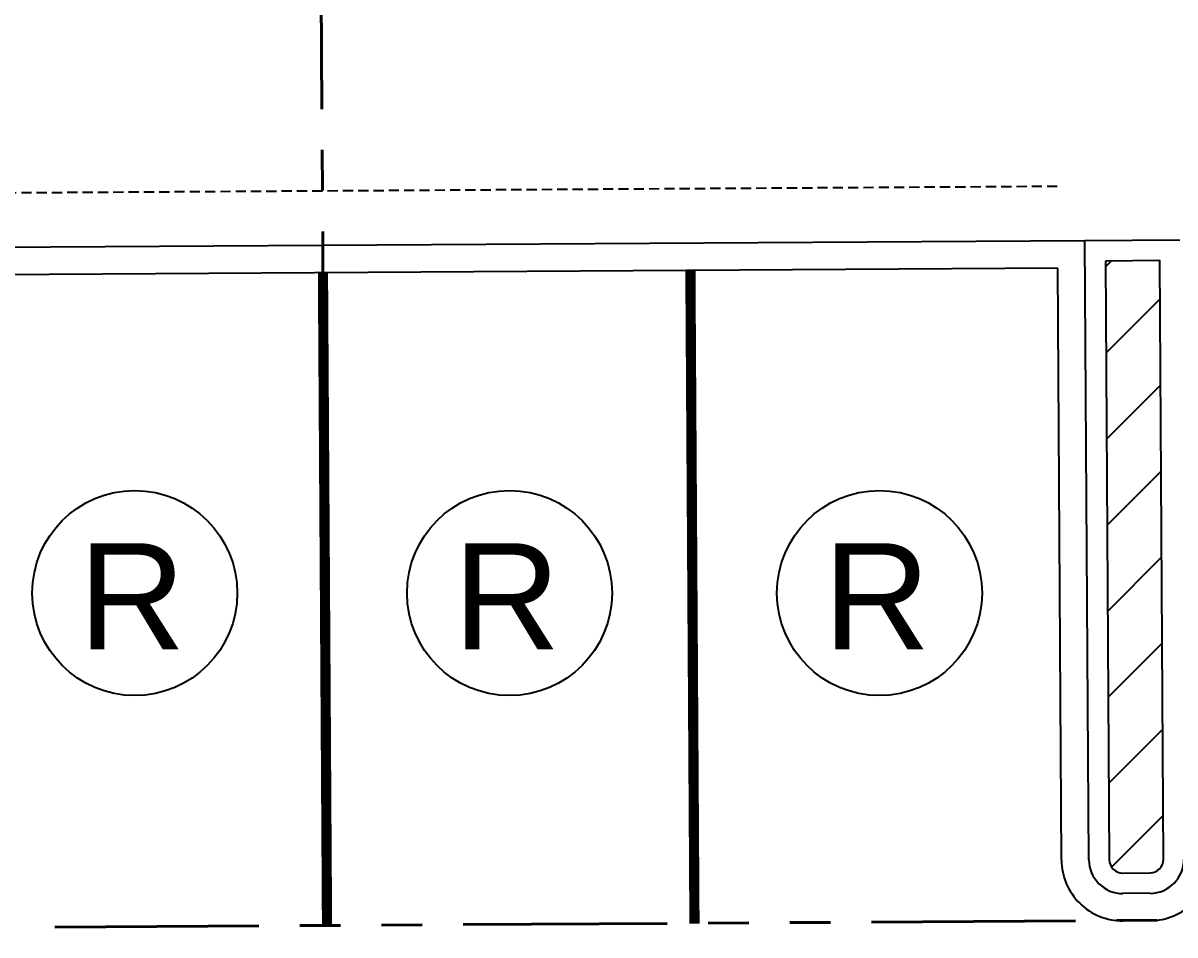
# Model space of a CAD drawing. Header units: feet. Extents: x 919634 to 928945, y 707022 to 708026.
# Drawn here: x 920658.68 to 920686.89, y 707084.77 to 707107.1 of the extents above; entities that cross this region are included whole.
import ezdxf
from ezdxf.enums import TextEntityAlignment as Align

# ---------------------------------------------------------------- set-up
doc = ezdxf.new("R2010")
doc.units = ezdxf.units.FT
doc.header["$LTSCALE"] = 20
doc.header["$MEASUREMENT"] = 0
doc.linetypes.add('Site Plan$0$HIDDEN2', pattern=[0.1875, 0.125, -0.0625])
doc.linetypes.add('Site Plan$0$PHANTOM2', pattern=[1.25, 0.625, -0.125, 0.125, -0.125, 0.125, -0.125])
for name, color, linetype in [('-u-site-xref', 7, 'Continuous'), ('L-002', 15, 'Continuous'), ('LP-PATT-GRND', 251, 'Continuous'), ('Site Plan$0$-u-site-parking_overhang', 252, 'Site Plan$0$HIDDEN2'), ('Site Plan$0$SP-PARKING DESIGNATION', 254, 'Continuous')]:
    doc.layers.add(name, color=color, linetype=linetype)
for name, color, linetype, lineweight in [('Site Plan$0$SP-CURB', 3, 'Continuous', 25), ('Site Plan$0$SP-LOT LINES', 252, 'Site Plan$0$PHANTOM2', 40), ('Site Plan$0$SP-PARKING-STRIPE', 252, 'Continuous', 25), ('Site Plan$0$SP-SIDEWALK', 2, 'Continuous', 25)]:
    doc.layers.add(name, color=color, linetype=linetype, lineweight=lineweight)
doc.layers.get('-u-site-xref').off()
doc.styles.add('Site Plan$0$ARIAL', font='arial.ttf')

# ---------------------------------------------------------------- blocks, each defined once
blk = doc.blocks.new('Site Plan')
at = {"layer": 'Site Plan$0$-u-site-parking_overhang', "ltscale": 0.1}
blk.add_line((920684.008, 707103.1, -0.001), (920629.009, 707102.756, -0.001), dxfattribs=at)
at = {"layer": 'Site Plan$0$SP-CURB'}
for p, q in [((920684.686, 707101.771), (920628.348, 707101.418)), ((920684.781, 707086.606), (920684.686, 707101.771)), ((920684.021, 707101.1), (920629.022, 707100.756)), ((920684.111, 707086.602), (920684.021, 707101.1)), ((920686.283, 707085.786), (920685.617, 707085.781)), ((920686.288, 707085.116), (920685.621, 707085.111))]:
    blk.add_line(p, q, dxfattribs=at)
for centre, radius, start, end in [((920686.278, 707086.615), 0.83, 270.3592, 0.3592), ((920686.278, 707086.615), 1.5, 270.3592, 0.3592), ((920685.611, 707086.611), 1.5, 180.3592, 270.3592), ((920685.611, 707086.611), 0.83, 180.3592, 270.3592)]:
    blk.add_arc(centre, radius, start, end, dxfattribs=at)
at = {"layer": 'Site Plan$0$SP-LOT LINES', "ltscale": 0.4}
for p, q in [((920666.121, 707084.998, -0.001), (920665.557, 707174.996, -0.001)), ((920724.453, 707085.363, -0.001), (920629.122, 707084.766, -0.001))]:
    blk.add_line(p, q, dxfattribs=at)
at = {"layer": 'Site Plan$0$SP-PARKING DESIGNATION'}
for centre in [(920661.412, 707093.141), (920670.591, 707093.141), (920679.653, 707093.141)]:
    blk.add_circle(centre, 2.511, dxfattribs=at)
at = {"layer": 'Site Plan$0$SP-PARKING-STRIPE', "const_width": 0.25}
for points in [[(920666.121, 707084.987), (920666.021, 707100.987)], [(920675.121, 707085.044), (920675.021, 707101.044)]]:
    blk.add_lwpolyline(points, dxfattribs=at)
at = {"layer": 'Site Plan$0$SP-SIDEWALK'}
blk.add_line((920687.013, 707101.786), (920684.686, 707101.771), dxfattribs=at)
at = {"layer": 'Site Plan$0$SP-PARKING DESIGNATION', "style": 'Site Plan$0$ARIAL'}
for p in [(920661.344, 707091.762, 0), (920670.523, 707091.762, 0), (920679.585, 707091.762, 0)]:
    blk.add_text('R', height=2.6, dxfattribs=at).set_placement(p, align=Align.CENTER)

msp = doc.modelspace()

# ---------------------------------------------------------------- block references
at = {"layer": '-u-site-xref'}
msp.add_blockref('Site Plan', (0, 0), dxfattribs=at)

# ---------------------------------------------------------------- next in the draw order: hatches: boundary and pattern name
at = {"layer": 'LP-PATT-GRND'}
h = msp.add_hatch(dxfattribs=at)
h.set_pattern_fill('ANSI31', color=256, scale=12)
h.set_pattern_definition([(45, (920685.1895, 707086.2813), (-1.06066, 1.06066), [])])
edge = h.paths.add_edge_path()
edge.add_line((920685.19, 707101.274), (920685.281, 707086.609))
edge.add_arc((920685.611, 707086.611), 0.33, 180.3592, 270.3592)
edge.add_line((920685.614, 707086.281), (920686.28, 707086.285))
edge.add_arc((920686.278, 707086.615), 0.33, 270.3592, 360.3592)
edge.add_line((920686.608, 707086.618), (920686.516, 707101.283))
edge.add_line((920686.516, 707101.283), (920685.19, 707101.274))

# ---------------------------------------------------------------- next in the draw order: linework, layer by layer
at = {"layer": 'L-002'}
msp.add_lwpolyline([(920685.19, 707101.274), (920685.281, 707086.609, 0.414214), (920685.614, 707086.281), (920686.28, 707086.285, 0.414214), (920686.608, 707086.618), (920686.516, 707101.283)], format="xyb", close=True, dxfattribs=at)

doc.saveas('drawing.dxf')
